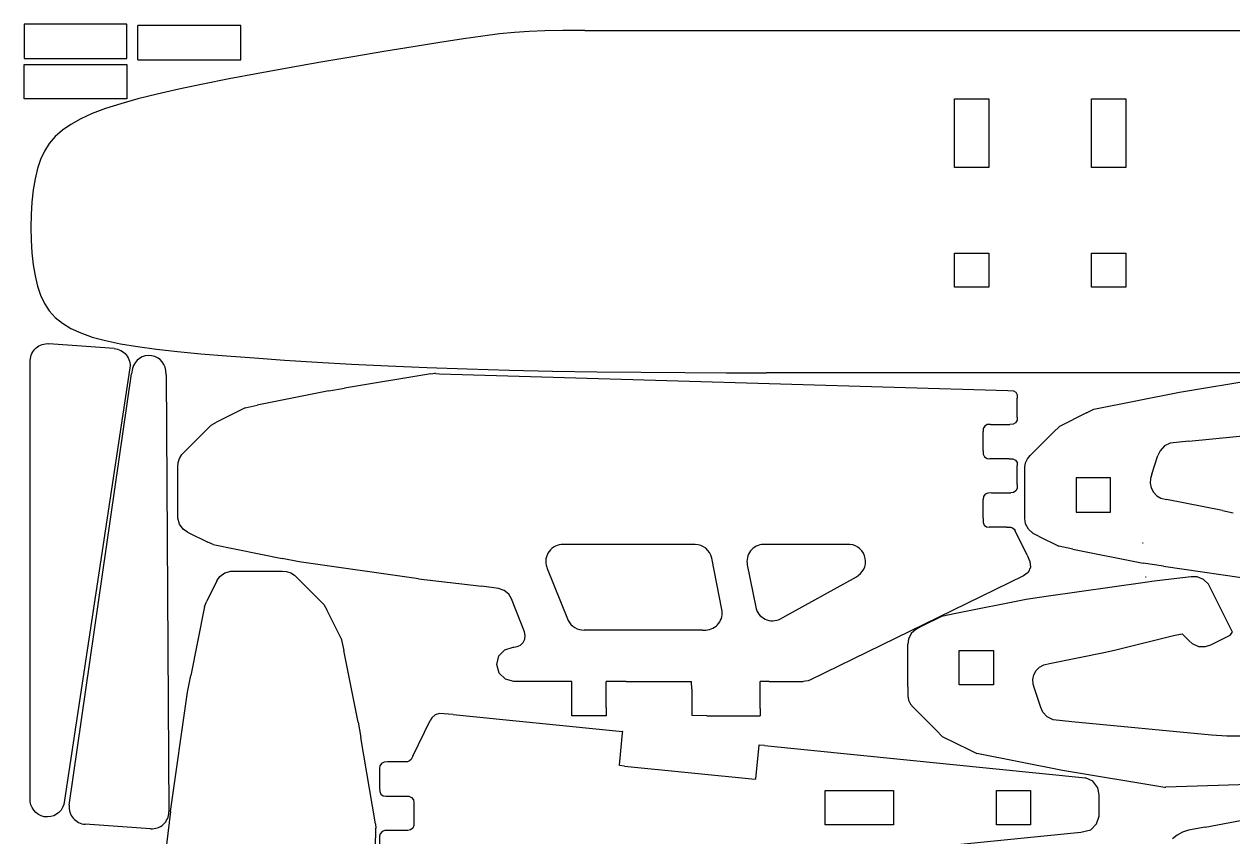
# Model space of a CAD drawing. Extents: x -288 to 288, y -288 to 288.
# Drawn here: x -288.4 to 29, y 74.6 to 288.1 of the extents above; entities that cross this region are included whole.
import ezdxf

# ---------------------------------------------------------------- set-up
doc = ezdxf.new("R2010")
doc.units = 0
doc.header["$MEASUREMENT"] = 0
doc.layers.get('0').update_dxf_attribs({"linetype": 'CONTINUOUS'})

msp = doc.modelspace()

# ---------------------------------------------------------------- linework, layer by layer
for p, q in [((-261.43, 288.07), (-288.43, 288.07)), ((-288.43, 288.07), (-288.43, 279.07)), ((-261.43, 279.07), (-261.43, 288.07)), ((-258.54, 278.74), (-258.54, 287.74)), ((-231.54, 287.74), (-258.54, 287.74)), ((-231.54, 278.74), (-231.54, 287.74)), ((-159.67, 285.91), (-163.6, 285.51)), ((-155.82, 286.18), (-159.67, 285.91)), ((-151.68, 286.34), (-155.82, 286.18)), ((-146.91, 286.42), (-151.68, 286.34)), ((-141.16, 286.45), (-146.91, 286.42)), ((-141.16, 286.45), (98.02, 286.45)), ((-179.22, 283.26), (-186.26, 282.14)), ((-173.07, 284.21), (-179.22, 283.26)), ((-167.95, 284.95), (-173.07, 284.21)), ((-163.6, 285.51), (-167.95, 284.95)), ((-202.13, 279.52), (-210.49, 278.08)), ((-193.98, 280.88), (-202.13, 279.52)), ((-186.26, 282.14), (-193.98, 280.88)), ((-288.43, 279.07), (-261.43, 279.07)), ((-288.43, 277.47), (-261.43, 277.47)), ((-288.43, 268.47), (-288.43, 277.47)), ((-261.43, 277.47), (-261.42, 268.47)), ((-258.54, 278.74), (-231.54, 278.74)), ((-218.84, 276.61), (-226.94, 275.14)), ((-210.49, 278.08), (-218.84, 276.61)), ((-234.57, 273.71), (-241.53, 272.33)), ((-226.94, 275.14), (-234.57, 273.71)), ((-247.83, 271.01), (-253.5, 269.72)), ((-241.53, 272.33), (-247.83, 271.01)), ((-261.42, 268.47), (-288.43, 268.47)), ((-263.07, 267.19), (-267.05, 265.9)), ((-258.57, 268.46), (-263.07, 267.19)), ((-253.5, 269.72), (-258.57, 268.46)), ((-44.07, 250.46), (-44.07, 268.46)), ((-44.07, 268.46), (-35.07, 268.46)), ((-35.07, 268.46), (-35.07, 250.46)), ((-8.07, 250.46), (-8.07, 268.46)), ((-8.07, 268.46), (0.93, 268.46)), ((0.93, 268.46), (0.93, 250.46)), ((-270.54, 264.58), (-273.57, 263.21)), ((-267.05, 265.9), (-270.54, 264.58)), ((-276.17, 261.76), (-278.39, 260.22)), ((-273.57, 263.21), (-276.17, 261.76)), ((-280.26, 258.55), (-281.82, 256.74)), ((-278.39, 260.22), (-280.26, 258.55)), ((-283.09, 254.75), (-284.11, 252.55)), ((-281.82, 256.74), (-283.09, 254.75)), ((-284.11, 252.55), (-284.93, 250.13)), ((-284.93, 250.13), (-285.57, 247.46)), ((-35.07, 250.46), (-44.07, 250.46)), ((0.93, 250.46), (-8.07, 250.46)), ((-286.06, 244.52), (-286.41, 241.36)), ((-285.57, 247.46), (-286.06, 244.52)), ((-286.41, 241.36), (-286.62, 238.07)), ((-286.62, 238.07), (-286.69, 234.71)), ((-286.69, 234.71), (-286.62, 231.34)), ((-286.62, 231.34), (-286.41, 228.05)), ((-286.41, 228.05), (-286.06, 224.9)), ((-44.07, 218.96), (-44.07, 227.96)), ((-44.07, 227.96), (-35.07, 227.96)), ((-35.07, 227.96), (-35.07, 218.96)), ((-8.07, 218.96), (-8.07, 227.96)), ((-8.07, 227.96), (0.93, 227.96)), ((0.93, 227.96), (0.93, 218.96)), ((-286.06, 224.9), (-285.57, 221.96)), ((-285.57, 221.96), (-284.93, 219.28)), ((-284.93, 219.28), (-284.11, 216.87)), ((-284.11, 216.87), (-283.09, 214.71)), ((-35.07, 218.96), (-44.07, 218.96)), ((0.93, 218.96), (-8.07, 218.96)), ((-283.09, 214.71), (-281.82, 212.77)), ((-281.82, 212.77), (-280.26, 211.04)), ((-280.26, 211.04), (-278.39, 209.51)), ((-278.39, 209.51), (-276.17, 208.15)), ((-276.17, 208.15), (-273.57, 206.96)), ((-273.57, 206.96), (-270.54, 205.9)), ((-285.29, 203.03), (-284.93, 203.31)), ((-284.93, 203.31), (-284.55, 203.56)), ((-284.55, 203.56), (-284.15, 203.77)), ((-284.15, 203.77), (-283.72, 203.93)), ((-283.72, 203.93), (-283.29, 204.05)), ((-283.29, 204.05), (-282.84, 204.13)), ((-282.84, 204.13), (-282.38, 204.16)), ((-282.38, 204.16), (-281.96, 204.14)), ((-264.77, 202.85), (-281.96, 204.14)), ((-270.54, 205.9), (-267.06, 204.96)), ((-267.06, 204.96), (-263.11, 204.14)), ((-263.11, 204.14), (-258.66, 203.39)), ((-258.66, 203.39), (-253.68, 202.72)), ((-286.81, 199.81), (-286.77, 200.27)), ((-286.77, 200.27), (-286.68, 200.72)), ((-286.68, 200.72), (-286.55, 201.15)), ((-286.55, 201.15), (-286.38, 201.57)), ((-286.38, 201.57), (-286.17, 201.97)), ((-286.17, 201.97), (-285.91, 202.35)), ((-285.91, 202.35), (-285.62, 202.7)), ((-285.62, 202.7), (-285.29, 203.03)), ((-264.77, 202.85), (-264.31, 202.79)), ((-264.31, 202.79), (-263.87, 202.69)), ((-263.87, 202.69), (-263.44, 202.54)), ((-263.44, 202.54), (-263.03, 202.35)), ((-263.03, 202.35), (-262.64, 202.12)), ((-262.64, 202.12), (-262.27, 201.85)), ((-262.27, 201.85), (-261.93, 201.55)), ((-261.93, 201.55), (-261.62, 201.21)), ((-261.62, 201.21), (-261.35, 200.84)), ((-261.35, 200.84), (-261.12, 200.44)), ((-261.12, 200.44), (-260.93, 200.03)), ((-260.93, 200.03), (-260.78, 199.6)), ((-258.15, 200.29), (-258.78, 199.78)), ((-257.43, 200.68), (-258.15, 200.29)), ((-256.65, 200.93), (-257.43, 200.68)), ((-255.82, 201.04), (-256.65, 200.93)), ((-254.96, 200.99), (-255.82, 201.04)), ((-254.14, 200.79), (-254.96, 200.99)), ((-253.39, 200.44), (-254.14, 200.79)), ((-253.68, 202.72), (-248.15, 202.1)), ((-252.73, 199.97), (-253.39, 200.44)), ((-248.15, 202.1), (-242.04, 201.52)), ((-242.04, 201.52), (-235.32, 200.96)), ((-235.32, 200.96), (-227.97, 200.4)), ((-227.97, 200.4), (-220.02, 199.84)), ((-286.84, 85.34), (-286.81, 199.81)), ((-260.65, 197.79), (-277.81, 84.23)), ((-260.78, 199.6), (-260.68, 199.16)), ((-260.68, 199.16), (-260.62, 198.71)), ((-260.61, 198.25), (-260.65, 197.79)), ((-260.62, 198.71), (-260.61, 198.25)), ((-260.01, 197.66), (-260.25, 196.2)), ((-259.73, 198.45), (-260.01, 197.66)), ((-259.31, 199.16), (-259.73, 198.45)), ((-258.78, 199.78), (-259.31, 199.16)), ((-252.16, 199.39), (-252.73, 199.97)), ((-251.71, 198.72), (-252.16, 199.39)), ((-251.38, 197.96), (-251.71, 198.72)), ((-251.19, 197.15), (-251.38, 197.96)), ((-251.14, 196.01), (-251.19, 197.15)), ((-220.02, 199.84), (-211.49, 199.31)), ((-211.49, 199.31), (-202.41, 198.8)), ((-202.41, 198.8), (-192.8, 198.33)), ((-192.8, 198.33), (-182.69, 197.9)), ((-182.69, 197.9), (-172.1, 197.52)), ((-172.1, 197.52), (-161.07, 197.21)), ((-161.07, 197.21), (-149.64, 196.96)), ((-149.64, 196.96), (-138, 196.77)), ((-276.58, 82.9), (-260.25, 196.2)), ((-251.14, 196.01), (-250.4, 81.16)), ((-181.65, 196.26), (-204.31, 192.48)), ((-181.65, 196.26), (-180.54, 196.42)), ((-180.32, 196.31), (-180.54, 196.42)), ((-180.32, 196.31), (-179.33, 196.27)), ((-179.33, 196.27), (-30.04, 191.88)), ((-138, 196.77), (-126.37, 196.64)), ((-126.37, 196.64), (-114.94, 196.55)), ((-114.94, 196.55), (-103.94, 196.5)), ((-103.94, 196.5), (-93.57, 196.47)), ((50.43, 196.47), (-93.57, 196.47)), ((15.06, 191.41), (41.91, 195.88)), ((-208.39, 191.78), (-227.22, 188.01)), ((-208.39, 191.78), (-204.31, 192.48)), ((-30.04, 191.88), (-28.61, 191.78)), ((-28.61, 191.78), (-27.98, 191.38)), ((-27.98, 191.38), (-27.62, 190.72)), ((-27.62, 190.72), (-27.57, 189.87)), ((-7.44, 186.91), (15.06, 191.41)), ((-230.37, 187.29), (-227.22, 188.01)), ((-27.57, 184.86), (-27.57, 189.87)), ((-230.37, 187.29), (-237.87, 183.54)), ((-27.57, 184.86), (-27.63, 184.04)), ((-9.36, 186), (-16.52, 182.42)), ((-9.36, 186), (-7.44, 186.91)), ((-239.3, 182.71), (-245.68, 176.33)), ((-239.3, 182.71), (-237.87, 183.54)), ((-36.51, 181.87), (-36.57, 181.07)), ((-36.57, 175.99), (-36.57, 181.07)), ((-36.11, 182.52), (-36.51, 181.87)), ((-35.45, 182.89), (-36.11, 182.52)), ((-34.59, 182.94), (-35.45, 182.89)), ((-34.59, 182.94), (-29.5, 182.94)), ((-28.67, 182.99), (-29.5, 182.94)), ((-28.01, 183.38), (-28.67, 182.99)), ((-27.63, 184.04), (-28.01, 183.38)), ((-18.06, 180.92), (-16.52, 182.42)), ((17.5, 178.57), (54.21, 182.15)), ((-18.06, 180.92), (-24.2, 174.77)), ((12.59, 178.04), (11.06, 177.3)), ((17.5, 178.57), (12.59, 178.04)), ((-247.63, 174.03), (-246.99, 175.01)), ((-246.99, 175.01), (-245.68, 176.33)), ((-36.57, 175.99), (-36.53, 175.09)), ((-36.53, 175.09), (-36.17, 174.42)), ((-24.89, 173.94), (-24.2, 174.77)), ((7.72, 169.84), (9.38, 174.82)), ((9.92, 176.04), (9.38, 174.82)), ((11.06, 177.3), (9.92, 176.04)), ((-248.07, 171.81), (-247.99, 172.93)), ((-248.07, 158.99), (-248.07, 171.81)), ((-247.99, 172.93), (-247.63, 174.03)), ((-36.17, 174.42), (-35.53, 174.01)), ((-35.53, 174.01), (-34.76, 173.94)), ((-29.69, 173.94), (-34.76, 173.94)), ((-29.69, 173.94), (-28.75, 173.91)), ((-28.75, 173.91), (-28.07, 173.56)), ((-28.07, 173.56), (-27.65, 172.92)), ((-27.65, 172.92), (-27.57, 172.18)), ((-27.57, 167.13), (-27.57, 172.18)), ((-25.59, 171.74), (-25.38, 172.89)), ((-25.59, 169.42), (-25.59, 171.74)), ((-25.38, 172.89), (-24.89, 173.94)), ((-25.59, 158.19), (-25.59, 169.42)), ((-12.09, 168.88), (-12.09, 159.88)), ((-3.09, 168.88), (-12.09, 168.88)), ((-3.09, 159.88), (-3.09, 168.88)), ((7.39, 168.73), (7.3, 167.48)), ((7.72, 169.84), (7.39, 168.73)), ((-27.93, 165.46), (-28.56, 165.03)), ((-27.6, 166.15), (-27.93, 165.46)), ((-27.57, 167.13), (-27.6, 166.15)), ((7.3, 167.48), (7.56, 166.25)), ((7.56, 166.25), (8.16, 165.13)), ((8.16, 165.13), (9.04, 164.23)), ((-36.47, 163.98), (-36.57, 163.26)), ((-36.57, 158.28), (-36.57, 163.26)), ((-36.03, 164.59), (-36.47, 163.98)), ((-35.33, 164.92), (-36.03, 164.59)), ((-34.31, 164.94), (-35.33, 164.92)), ((-34.31, 164.94), (-29.29, 164.94)), ((-28.56, 165.03), (-29.29, 164.94)), ((9.04, 164.23), (10.13, 163.61)), ((10.13, 163.61), (11.63, 163.24)), ((26.35, 160.3), (11.63, 163.24)), ((-248.05, 158.32), (-248.07, 158.99)), ((-12.09, 159.88), (-3.09, 159.88)), ((26.35, 160.3), (29.1, 159.71)), ((-247.61, 156.74), (-248.05, 158.32)), ((-246.65, 155.44), (-247.61, 156.74)), ((-36.57, 158.28), (-36.55, 157.2)), ((-36.55, 157.2), (-36.24, 156.5)), ((-36.24, 156.5), (-35.64, 156.05)), ((-35.64, 156.05), (-34.94, 155.94)), ((-30.38, 155.94), (-34.94, 155.94)), ((-30.38, 155.94), (-29.39, 155.93)), ((-29.39, 155.93), (-28.86, 155.78)), ((-28.86, 155.78), (-28.42, 155.45)), ((-25.4, 156.87), (-25.59, 158.19)), ((-24.66, 155.42), (-25.4, 156.87)), ((-245.49, 154.65), (-246.65, 155.44)), ((-245.49, 154.65), (-240.2, 152)), ((-28.42, 155.45), (-28.12, 154.96)), ((-25.01, 148.61), (-28.12, 154.96)), ((-23.44, 154.32), (-24.66, 155.42)), ((-22.03, 153.6), (-23.44, 154.32)), ((-22.03, 153.6), (-16.71, 150.94)), ((-238.79, 151.38), (-240.2, 152)), ((-238.79, 151.38), (-220.64, 147.75)), ((-150.56, 149.6), (-150.85, 149.13)), ((-150.21, 150.02), (-150.56, 149.6)), ((-149.81, 150.39), (-150.21, 150.02)), ((-149.38, 150.71), (-149.81, 150.39)), ((-148.91, 150.98), (-149.38, 150.71)), ((-148.42, 151.18), (-148.91, 150.98)), ((-147.9, 151.33), (-148.42, 151.18)), ((-147.36, 151.42), (-147.9, 151.33)), ((-146.86, 151.44), (-147.36, 151.42)), ((-112.18, 151.44), (-146.86, 151.44)), ((-111.41, 151.36), (-112.18, 151.44)), ((-110.67, 151.15), (-111.41, 151.36)), ((-109.99, 150.83), (-110.67, 151.15)), ((-109.38, 150.4), (-109.99, 150.83)), ((-108.84, 149.87), (-109.38, 150.4)), ((-108.4, 149.26), (-108.84, 149.87)), ((-108.07, 148.57), (-108.4, 149.26)), ((-97.91, 149.3), (-98.15, 148.87)), ((-97.63, 149.71), (-97.91, 149.3)), ((-97.3, 150.08), (-97.63, 149.71)), ((-96.94, 150.41), (-97.3, 150.08)), ((-96.55, 150.7), (-96.94, 150.41)), ((-96.13, 150.95), (-96.55, 150.7)), ((-95.68, 151.14), (-96.13, 150.95)), ((-95.22, 151.29), (-95.68, 151.14)), ((-94.74, 151.39), (-95.22, 151.29)), ((-94.25, 151.44), (-94.74, 151.39)), ((-93.66, 151.44), (-94.25, 151.44)), ((-72.13, 151.44), (-93.66, 151.44)), ((-71.52, 151.42), (-72.13, 151.44)), ((-70.79, 151.29), (-71.52, 151.42)), ((-70.11, 151.05), (-70.79, 151.29)), ((-69.48, 150.71), (-70.11, 151.05)), ((-68.91, 150.27), (-69.48, 150.71)), ((-68.42, 149.74), (-68.91, 150.27)), ((-68.01, 149.14), (-68.42, 149.74)), ((-12.99, 150.16), (-16.71, 150.94)), ((-12.99, 150.16), (5.47, 146.47)), ((5.36, 151.78), (5.35, 151.77)), ((5.35, 151.77), (5.35, 151.76)), ((5.35, 151.76), (5.35, 151.75)), ((5.35, 151.75), (5.35, 151.73)), ((5.37, 151.79), (5.36, 151.78)), ((5.38, 151.8), (5.37, 151.79)), ((5.39, 151.81), (5.38, 151.8)), ((5.4, 151.81), (5.39, 151.81)), ((5.42, 151.82), (5.4, 151.81)), ((-216.24, 146.89), (-220.64, 147.75)), ((-184.89, 142.42), (-216.24, 146.89)), ((-151.37, 147.61), (-151.42, 147.07)), ((-151.42, 147.07), (-151.41, 146.54)), ((-151.41, 146.54), (-151.33, 146)), ((-151.26, 148.13), (-151.37, 147.61)), ((-151.09, 148.64), (-151.26, 148.13)), ((-150.85, 149.13), (-151.09, 148.64)), ((-107.85, 147.82), (-108.07, 148.57)), ((-105.15, 134.33), (-107.85, 147.82)), ((-98.55, 147.47), (-98.58, 146.98)), ((-98.58, 146.98), (-98.56, 146.49)), ((-98.56, 146.49), (-98.49, 146.05)), ((-98.47, 147.95), (-98.55, 147.47)), ((-98.49, 146.05), (-96.28, 134.98)), ((-98.33, 148.42), (-98.47, 147.95)), ((-98.15, 148.87), (-98.33, 148.42)), ((-67.7, 148.47), (-68.01, 149.14)), ((-67.51, 147.74), (-67.7, 148.47)), ((-67.65, 145.58), (-67.49, 146.28)), ((-67.44, 147.01), (-67.51, 147.74)), ((-67.49, 146.28), (-67.44, 147.01)), ((-25.01, 148.61), (-24.24, 146.98)), ((-24.24, 146.98), (-24.12, 145.45)), ((10.79, 145.69), (5.47, 146.47)), ((-237.8, 141.84), (-237.01, 143.01)), ((-237.01, 143.01), (-235.7, 143.97)), ((-235.7, 143.97), (-234.12, 144.41)), ((-234.12, 144.41), (-233.45, 144.43)), ((-233.45, 144.43), (-220.64, 144.43)), ((-220.64, 144.43), (-219.52, 144.35)), ((-219.52, 144.35), (-218.42, 143.98)), ((-218.42, 143.98), (-217.44, 143.35)), ((-217.44, 143.35), (-216.11, 142.04)), ((-151.33, 146), (-151.18, 145.47)), ((-151.18, 145.47), (-151.02, 145.06)), ((-151.02, 145.06), (-145.76, 131.92)), ((-89.17, 132.22), (-69.85, 142.95)), ((-25.94, 143.2), (-81.88, 115.85)), ((-69.85, 142.95), (-69.33, 143.27)), ((-69.33, 143.27), (-68.77, 143.75)), ((-68.77, 143.75), (-68.29, 144.3)), ((-68.29, 144.3), (-67.92, 144.91)), ((-67.92, 144.91), (-67.65, 145.58)), ((-24.76, 144.07), (-25.94, 143.2)), ((-24.12, 145.45), (-24.76, 144.07)), ((6.19, 142.85), (6.2, 142.86)), ((6.2, 142.86), (6.21, 142.87)), ((6.21, 142.87), (6.22, 142.88)), ((6.22, 142.89), (6.23, 142.9)), ((6.22, 142.88), (6.22, 142.89)), ((6.23, 142.91), (6.23, 142.93)), ((6.23, 142.9), (6.23, 142.91)), ((18.08, 142.91), (8.4, 141.76)), ((10.79, 145.69), (36.73, 141.98)), ((19.7, 142.91), (18.08, 142.91)), ((21.37, 142.24), (19.7, 142.91)), ((-237.8, 141.84), (-240.44, 136.56)), ((-209.73, 135.65), (-216.11, 142.04)), ((-184.89, 142.42), (-168.18, 140.42)), ((-163.86, 139.89), (-168.18, 140.42)), ((-162.36, 139.35), (-163.86, 139.89)), ((5.97, 141.45), (-19.97, 137.74)), ((8.4, 141.76), (5.97, 141.45)), ((6.16, 142.85), (6.18, 142.85)), ((6.18, 142.85), (6.19, 142.85)), ((22.65, 140.96), (21.37, 142.24)), ((23.8, 138.74), (22.65, 140.96)), ((-241.06, 135.15), (-240.44, 136.56)), ((-161.16, 138.33), (-162.36, 139.35)), ((-160.43, 137.09), (-161.16, 138.33)), ((-156.98, 128.45), (-160.43, 137.09)), ((-25.29, 136.96), (-43.76, 133.27)), ((-19.97, 137.74), (-25.29, 136.96)), ((28.97, 128.4), (23.8, 138.74)), ((-241.06, 135.15), (-244.69, 116.99)), ((-209.73, 135.65), (-208.91, 134.23)), ((-205.15, 126.72), (-208.91, 134.23)), ((-105.08, 133.88), (-105.15, 134.33)), ((-105.09, 132.9), (-105.06, 133.39)), ((-105.06, 133.39), (-105.08, 133.88)), ((-96.28, 134.98), (-96.15, 134.47)), ((-96.15, 134.47), (-95.96, 133.99)), ((-95.96, 133.99), (-95.71, 133.53)), ((-95.71, 133.53), (-95.42, 133.1)), ((-145.76, 131.92), (-145.57, 131.46)), ((-145.57, 131.46), (-145.23, 130.88)), ((-145.23, 130.88), (-144.82, 130.37)), ((-144.82, 130.37), (-144.34, 129.93)), ((-106.71, 129.96), (-106.35, 130.29)), ((-106.35, 130.29), (-106.02, 130.66)), ((-106.02, 130.66), (-105.73, 131.07)), ((-105.73, 131.07), (-105.5, 131.5)), ((-105.5, 131.5), (-105.31, 131.95)), ((-105.31, 131.95), (-105.18, 132.42)), ((-105.18, 132.42), (-105.09, 132.9)), ((-95.42, 133.1), (-95.08, 132.71)), ((-95.08, 132.71), (-94.7, 132.37)), ((-94.7, 132.37), (-94.27, 132.06)), ((-94.27, 132.06), (-93.81, 131.81)), ((-93.81, 131.81), (-93.32, 131.61)), ((-93.32, 131.61), (-92.82, 131.47)), ((-92.82, 131.47), (-92.3, 131.39)), ((-92.3, 131.39), (-91.79, 131.37)), ((-91.79, 131.37), (-91.27, 131.41)), ((-91.27, 131.41), (-90.76, 131.5)), ((-90.76, 131.5), (-90.27, 131.66)), ((-90.27, 131.66), (-89.79, 131.88)), ((-89.79, 131.88), (-89.17, 132.22)), ((-47.47, 132.49), (-52.79, 129.83)), ((-43.76, 133.27), (-47.47, 132.49)), ((-156.8, 127.5), (-156.98, 128.45)), ((-156.94, 126.55), (-156.8, 127.5)), ((-144.34, 129.93), (-143.8, 129.56)), ((-143.8, 129.56), (-143.21, 129.27)), ((-143.21, 129.27), (-142.59, 129.07)), ((-142.59, 129.07), (-141.93, 128.96)), ((-141.93, 128.96), (-141.3, 128.94)), ((-110.24, 128.94), (-141.3, 128.94)), ((-110.24, 128.94), (-109.41, 128.94)), ((-109.41, 128.94), (-108.92, 128.99)), ((-108.92, 128.99), (-108.44, 129.08)), ((-108.44, 129.08), (-107.97, 129.23)), ((-107.97, 129.23), (-107.53, 129.43)), ((-107.53, 129.43), (-107.1, 129.67)), ((-107.1, 129.67), (-106.71, 129.96)), ((-55.42, 128.01), (-56.16, 126.56)), ((-54.2, 129.11), (-55.42, 128.01)), ((-52.79, 129.83), (-54.2, 129.11)), ((-1.66, 123.72), (13.45, 127.5)), ((13.45, 127.5), (15.72, 127.97)), ((15.72, 127.97), (17.57, 126.12)), ((23.23, 125.09), (28.32, 127.63)), ((28.32, 127.63), (28.97, 128.4)), ((-205.15, 126.72), (-204.43, 123.57)), ((-162.19, 123.77), (-159.95, 124.44)), ((-159.95, 124.44), (-159.82, 124.44)), ((-159.8, 124.44), (-159.82, 124.44)), ((-159.8, 124.44), (-158.91, 124.57)), ((-158.91, 124.57), (-158.05, 125)), ((-158.05, 125), (-157.37, 125.68)), ((-157.37, 125.68), (-156.94, 126.55)), ((-56.16, 126.56), (-56.36, 125.24)), ((-56.36, 114.01), (-56.36, 125.24)), ((17.57, 126.12), (18.32, 125.43)), ((18.32, 125.43), (19.99, 124.64)), ((19.99, 124.64), (21.82, 124.59)), ((21.82, 124.59), (23.23, 125.09)), ((-200.67, 104.75), (-204.43, 123.57)), ((-164.32, 119.85), (-163.75, 122.13)), ((-163.75, 122.13), (-162.19, 123.77)), ((-42.86, 123.55), (-33.86, 123.55)), ((-42.86, 114.55), (-42.86, 123.55)), ((-33.86, 123.55), (-33.86, 114.55)), ((-19.14, 120.19), (-4.42, 123.13)), ((-4.42, 123.13), (-1.66, 123.72)), ((-163.67, 117.61), (-164.32, 119.85)), ((-162.04, 116.03), (-163.67, 117.61)), ((-23.2, 117.18), (-22.6, 118.3)), ((-22.6, 118.3), (-21.72, 119.2)), ((-21.72, 119.2), (-20.63, 119.82)), ((-20.63, 119.82), (-19.14, 120.19)), ((-245.55, 112.6), (-244.69, 116.99)), ((-159.82, 115.44), (-162.04, 116.03)), ((-144.57, 115.44), (-159.82, 115.44)), ((-144.57, 106.44), (-144.57, 115.44)), ((-130.33, 115.44), (-135.57, 115.43)), ((-135.57, 108.61), (-135.57, 115.43)), ((-130.33, 115.44), (-113.11, 115.44)), ((-113.07, 113.41), (-113.11, 115.44)), ((-92.78, 115.44), (-95.07, 115.39)), ((-95.07, 108.33), (-95.07, 115.39)), ((-92.78, 115.44), (-83.84, 115.44)), ((-83.18, 115.48), (-83.84, 115.44)), ((-82.52, 115.61), (-83.18, 115.48)), ((-81.88, 115.85), (-82.52, 115.61)), ((-33.86, 114.55), (-42.86, 114.55)), ((-23.46, 115.95), (-23.2, 117.18)), ((-23.38, 114.7), (-23.46, 115.95)), ((-23.04, 113.59), (-23.38, 114.7)), ((-250.03, 81.25), (-245.55, 112.6)), ((-113.07, 113.41), (-113.07, 106.46)), ((-56.36, 114.01), (-56.35, 111.69)), ((-56.35, 111.69), (-56.14, 110.54)), ((-21.38, 108.61), (-23.04, 113.59)), ((-135.57, 108.61), (-135.58, 106.44)), ((-95.07, 108.33), (-95.14, 106.44)), ((-56.14, 110.54), (-55.65, 109.49)), ((-55.65, 109.49), (-54.97, 108.66)), ((-54.97, 108.66), (-48.82, 102.51)), ((-20.84, 107.38), (-21.38, 108.61)), ((-186.37, 95.79), (-181.77, 105.2)), ((-181.36, 105.89), (-181.77, 105.2)), ((-180.47, 106.67), (-181.36, 105.89)), ((-179.34, 107.05), (-180.47, 106.67)), ((-175.77, 106.76), (-179.34, 107.05)), ((-175.77, 106.76), (-131.27, 102.31)), ((-135.58, 106.44), (-144.57, 106.44)), ((-109.16, 106.44), (-113.07, 106.46)), ((-109.16, 106.44), (-95.14, 106.44)), ((-19.7, 106.13), (-20.84, 107.38)), ((-18.17, 105.39), (-19.7, 106.13)), ((-13.26, 104.86), (-18.17, 105.39)), ((23.45, 101.28), (-13.26, 104.86)), ((-200.67, 104.75), (-199.96, 100.67)), ((-132, 94.4), (-131.26, 101.81)), ((-131.24, 102.29), (-131.27, 102.31)), ((-131.26, 101.81), (-131.22, 102.25)), ((-131.22, 102.25), (-131.24, 102.29)), ((-48.82, 102.51), (-47.28, 101.01)), ((-196.19, 78.01), (-199.96, 100.67)), ((-95.44, 98.66), (-96.33, 89.84)), ((-95.43, 98.69), (-95.44, 98.66)), ((-95.39, 98.71), (-95.43, 98.69)), ((-93.98, 98.58), (-95.39, 98.71)), ((-93.98, 98.58), (-9.69, 90.12)), ((-47.28, 101.01), (-40.12, 97.43)), ((27.44, 101.05), (23.45, 101.28)), ((41.65, 101.05), (27.44, 101.05)), ((-186.37, 95.79), (-186.82, 94.91)), ((-40.12, 97.43), (-38.2, 96.52)), ((-15.7, 92.02), (-38.2, 96.52)), ((-194.99, 93.28), (-195.08, 92.54)), ((-195.08, 92.54), (-195.08, 87.52)), ((-194.57, 93.91), (-194.99, 93.28)), ((-193.9, 94.26), (-194.57, 93.91)), ((-193.01, 94.29), (-193.9, 94.26)), ((-188.34, 94.29), (-193.01, 94.29)), ((-187.72, 94.33), (-188.34, 94.29)), ((-187.22, 94.54), (-187.72, 94.33)), ((-186.82, 94.91), (-187.22, 94.54)), ((-132.1, 93.41), (-132, 94.4)), ((-132.04, 93.34), (-132.1, 93.41)), ((-132.09, 93.37), (-132.1, 93.41)), ((-132.06, 93.35), (-132.09, 93.37)), ((-132.04, 93.34), (-132.06, 93.35)), ((-130.77, 93.21), (-132.04, 93.34)), ((-130.77, 93.21), (-96.4, 89.78)), ((-96.38, 89.78), (-96.4, 89.78)), ((-96.37, 89.78), (-96.38, 89.78)), ((-96.36, 89.79), (-96.37, 89.78)), ((-96.35, 89.8), (-96.36, 89.79)), ((-96.34, 89.81), (-96.35, 89.8)), ((-96.33, 89.82), (-96.34, 89.81)), ((-96.33, 89.84), (-96.33, 89.83)), ((-96.33, 89.83), (-96.33, 89.82)), ((11.15, 87.55), (-15.7, 92.02)), ((-7.73, 89.2), (-9.69, 90.12)), ((-6.45, 87.5), (-7.73, 89.2)), ((139.43, 91.45), (11.44, 87.69)), ((-195.08, 87.52), (-195.05, 86.52)), ((-195.05, 86.52), (-194.73, 85.83)), ((-194.73, 85.83), (-194.11, 85.39)), ((-78.08, 77.79), (-78.08, 86.79)), ((-78.08, 86.79), (-60.08, 86.79)), ((-60.08, 86.79), (-60.08, 77.79)), ((-33.08, 86.79), (-24.08, 86.79)), ((-33.08, 77.79), (-33.08, 86.79)), ((-24.08, 86.79), (-24.08, 77.79)), ((-6.08, 85.66), (-6.45, 87.5)), ((11.15, 87.55), (11.35, 87.66)), ((11.35, 87.66), (11.44, 87.69)), ((21.74, 77.15), (82.78, 88.56)), ((-286.82, 83.86), (-286.84, 85.34)), ((-286.65, 83.04), (-286.82, 83.86)), ((-286.34, 82.28), (-286.65, 83.04)), ((-278.01, 83.11), (-278.32, 82.33)), ((-277.81, 84.23), (-278.01, 83.11)), ((-276.58, 82.9), (-276.61, 82.44)), ((-194.11, 85.39), (-193.4, 85.29)), ((-193.4, 85.29), (-188.42, 85.29)), ((-188.42, 85.29), (-187.35, 85.28)), ((-187.35, 85.28), (-186.65, 84.97)), ((-186.65, 84.97), (-186.19, 84.37)), ((-186.19, 84.37), (-186.08, 83.67)), ((-186.08, 83.67), (-186.08, 78.76)), ((-6.08, 81.42), (-6.08, 85.66)), ((-285.9, 81.59), (-286.34, 82.28)), ((-285.35, 81), (-285.9, 81.59)), ((-284.7, 80.51), (-285.35, 81)), ((-283.96, 80.14), (-284.7, 80.51)), ((-283.15, 79.91), (-283.96, 80.14)), ((-282.3, 79.84), (-283.15, 79.91)), ((-281.46, 79.93), (-282.3, 79.84)), ((-280.67, 80.16), (-281.46, 79.93)), ((-279.94, 80.53), (-280.67, 80.16)), ((-279.3, 81.03), (-279.94, 80.53)), ((-278.75, 81.63), (-279.3, 81.03)), ((-278.32, 82.33), (-278.75, 81.63)), ((-276.61, 82.44), (-276.59, 81.98)), ((-276.59, 81.98), (-276.52, 81.53)), ((-276.52, 81.53), (-276.41, 81.1)), ((-276.41, 81.1), (-276.26, 80.67)), ((-276.26, 80.67), (-276.06, 80.26)), ((-276.06, 80.26), (-275.82, 79.87)), ((-275.82, 79.87), (-275.54, 79.5)), ((-275.54, 79.5), (-275.23, 79.17)), ((-250.03, 81.25), (-252.03, 64.54)), ((-251, 78.98), (-250.79, 79.39)), ((-250.79, 79.39), (-250.63, 79.81)), ((-250.63, 79.81), (-250.51, 80.25)), ((-250.51, 80.25), (-250.43, 80.7)), ((-250.43, 80.7), (-250.4, 81.16)), ((-6.76, 77.99), (-6.09, 80.05)), ((-6.09, 80.05), (-6.08, 81.42)), ((-275.23, 79.17), (-274.88, 78.87)), ((-274.88, 78.87), (-274.51, 78.61)), ((-274.51, 78.61), (-274.12, 78.38)), ((-274.12, 78.38), (-273.7, 78.2)), ((-273.7, 78.2), (-273.27, 78.06)), ((-273.27, 78.06), (-272.82, 77.97)), ((-272.82, 77.97), (-272.41, 77.92)), ((-255.21, 76.74), (-272.41, 77.92)), ((-255.21, 76.74), (-254.75, 76.73)), ((-254.75, 76.73), (-254.29, 76.77)), ((-254.29, 76.77), (-253.84, 76.86)), ((-253.84, 76.86), (-253.41, 76.98)), ((-253.41, 76.98), (-252.99, 77.16)), ((-252.99, 77.16), (-252.59, 77.37)), ((-252.59, 77.37), (-252.21, 77.62)), ((-252.21, 77.62), (-251.86, 77.92)), ((-251.86, 77.92), (-251.53, 78.25)), ((-251.53, 78.25), (-251.25, 78.6)), ((-251.25, 78.6), (-251, 78.98)), ((-196.19, 78.01), (-196.02, 76.9)), ((-196.14, 76.68), (-196.17, 75.69)), ((-196.14, 76.68), (-196.02, 76.9)), ((-193.72, 76.29), (-194.44, 76.02)), ((-192.48, 76.29), (-193.72, 76.29)), ((-187.65, 76.29), (-192.48, 76.29)), ((-186.96, 76.42), (-187.65, 76.29)), ((-186.37, 76.9), (-186.96, 76.42)), ((-186.09, 77.61), (-186.37, 76.9)), ((-186.08, 78.76), (-186.09, 77.61)), ((-60.08, 77.79), (-78.08, 77.79)), ((-24.08, 77.79), (-33.08, 77.79)), ((-10.87, 75.82), (-8.29, 76.5)), ((-8.29, 76.5), (-6.76, 77.99)), ((17.36, 76.33), (15.84, 75.83)), ((21.74, 77.15), (17.36, 76.33)), ((-196.17, 75.69), (-200.57, -73.6)), ((-194.93, 75.45), (-195.08, 74.75)), ((-195.08, 74.75), (-195.08, 70.03)), ((-194.44, 76.02), (-194.93, 75.45)), ((-185.27, 58.51), (-10.87, 75.82)), ((14.44, 75.09), (13.19, 74.11)), ((15.84, 75.83), (14.44, 75.09))]:
    msp.add_line(p, q)

doc.saveas('drawing.dxf')
